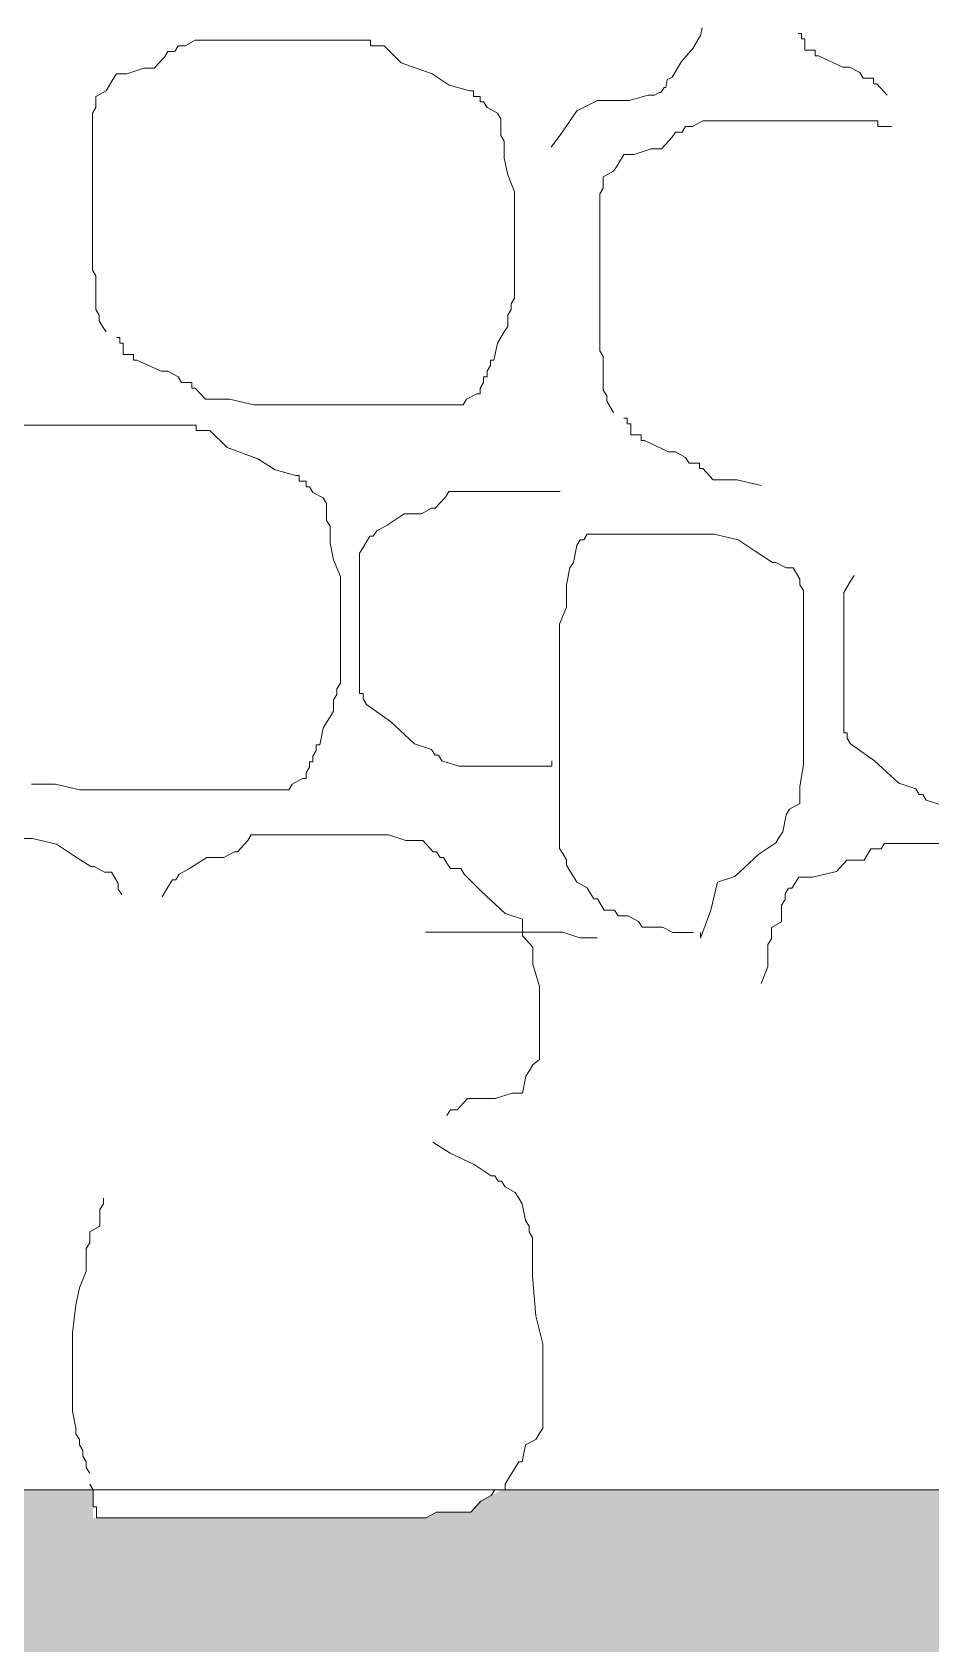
# Model space of a CAD drawing. Header units: centimetres. Extents: x 2280 to 32242, y -4577 to 2534.
# Drawn here: x 26087.9 to 26130.2, y -2801.2 to -2725.3 of the extents above; entities that cross this region are included whole.
import ezdxf

# ---------------------------------------------------------------- set-up
doc = ezdxf.new("R2010")
doc.units = ezdxf.units.CM
doc.layers.add('dim', color=40, linetype='Continuous', lineweight=0)
doc.layers.add('obiekty', color=22, linetype='Continuous', lineweight=5)

msp = doc.modelspace()

# ---------------------------------------------------------------- hatches: boundary and pattern name
at = {"layer": 'dim'}
h = msp.add_hatch(color=7, dxfattribs=at)
h.dxf.hatch_style = 1
edge = h.paths.add_edge_path()
edge.add_line((26464.449, -2758.987), (26526.237, -2820.144))
edge.add_line((26526.237, -2820.144), (26526.237, -2793.963))
edge.add_line((26526.237, -2793.963), (26500.585, -2768.102))
edge.add_spline(control_points=[(26500.585, -2768.102), (26499.378, -2767.74), (26498.6, -2767.687), (26498.202, -2767.906)], knot_values=[35.673287, 35.673287, 35.673287, 35.673287, 41.147763, 41.147763, 41.147763, 41.147763], degree=3, periodic=0)
edge.add_spline(control_points=[(26498.202, -2767.906), (26498.119, -2767.991), (26498.037, -2768.075), (26497.954, -2768.159)], knot_values=[0, 0, 0, 0, 0.301407, 0.301407, 0.301407, 0.301407], degree=3, periodic=0)
edge.add_spline(control_points=[(26497.954, -2768.159), (26498.007, -2768.053), (26498.089, -2767.969), (26498.202, -2767.906)], knot_values=[41.147763, 41.147763, 41.147763, 41.147763, 42.704936, 42.704936, 42.704936, 42.704936], degree=3, periodic=0)
edge.add_spline(control_points=[(26500.585, -2768.102), (26499.378, -2767.74), (26498.6, -2767.687), (26498.202, -2767.906)], knot_values=[35.673287, 35.673287, 35.673287, 35.673287, 41.147763, 41.147763, 41.147763, 41.147763], degree=3, periodic=0)
edge.add_spline(control_points=[(26498.202, -2767.906), (26498.57, -2767.532), (26498.935, -2767.157), (26499.28, -2766.787)], knot_values=[0.301407, 0.301407, 0.301407, 0.301407, 1.642507, 1.642507, 1.642507, 1.642507], degree=3, periodic=0)
edge.add_line((26499.28, -2766.787), (26478.191, -2745.525))
edge.add_spline(control_points=[(26478.191, -2745.525), (26477.196, -2745.262), (26476.538, -2745.24), (26476.182, -2745.436)], knot_values=[36.26063, 36.26063, 36.26063, 36.26063, 41.147763, 41.147763, 41.147763, 41.147763], degree=3, periodic=0)
edge.add_spline(control_points=[(26476.182, -2745.436), (26476.1, -2745.52), (26476.017, -2745.604), (26475.934, -2745.689)], knot_values=[0, 0, 0, 0, 0.301407, 0.301407, 0.301407, 0.301407], degree=3, periodic=0)
edge.add_spline(control_points=[(26475.934, -2745.689), (26475.987, -2745.583), (26476.069, -2745.498), (26476.182, -2745.436)], knot_values=[41.147763, 41.147763, 41.147763, 41.147763, 42.704936, 42.704936, 42.704936, 42.704936], degree=3, periodic=0)
edge.add_spline(control_points=[(26478.191, -2745.525), (26477.196, -2745.262), (26476.538, -2745.24), (26476.182, -2745.436)], knot_values=[36.26063, 36.26063, 36.26063, 36.26063, 41.147763, 41.147763, 41.147763, 41.147763], degree=3, periodic=0)
edge.add_spline(control_points=[(26476.182, -2745.436), (26476.504, -2745.108), (26476.823, -2744.781), (26477.13, -2744.455)], knot_values=[0.301407, 0.301407, 0.301407, 0.301407, 1.474772, 1.474772, 1.474772, 1.474772], degree=3, periodic=0)
edge.add_line((26477.13, -2744.455), (26434.971, -2701.952))
edge.add_spline(control_points=[(26434.971, -2701.952), (26433.764, -2701.591), (26432.986, -2701.538), (26432.588, -2701.757)], knot_values=[35.673287, 35.673287, 35.673287, 35.673287, 41.147763, 41.147763, 41.147763, 41.147763], degree=3, periodic=0)
edge.add_spline(control_points=[(26432.588, -2701.757), (26432.506, -2701.841), (26432.423, -2701.926), (26432.34, -2702.01)], knot_values=[0, 0, 0, 0, 0.301407, 0.301407, 0.301407, 0.301407], degree=3, periodic=0)
edge.add_spline(control_points=[(26432.34, -2702.01), (26432.393, -2701.904), (26432.475, -2701.82), (26432.588, -2701.757)], knot_values=[41.147763, 41.147763, 41.147763, 41.147763, 42.704936, 42.704936, 42.704936, 42.704936], degree=3, periodic=0)
edge.add_spline(control_points=[(26434.971, -2701.952), (26433.764, -2701.591), (26432.986, -2701.538), (26432.588, -2701.757)], knot_values=[35.673287, 35.673287, 35.673287, 35.673287, 41.147763, 41.147763, 41.147763, 41.147763], degree=3, periodic=0)
edge.add_spline(control_points=[(26432.588, -2701.757), (26432.956, -2701.382), (26433.321, -2701.008), (26433.667, -2700.637)], knot_values=[0.301407, 0.301407, 0.301407, 0.301407, 1.642507, 1.642507, 1.642507, 1.642507], degree=3, periodic=0)
edge.add_line((26433.667, -2700.637), (26412.577, -2679.376))
edge.add_spline(control_points=[(26412.577, -2679.376), (26411.582, -2679.112), (26410.924, -2679.091), (26410.568, -2679.287)], knot_values=[36.26063, 36.26063, 36.26063, 36.26063, 41.147763, 41.147763, 41.147763, 41.147763], degree=3, periodic=0)
edge.add_spline(control_points=[(26410.568, -2679.287), (26410.486, -2679.371), (26410.403, -2679.455), (26410.32, -2679.539)], knot_values=[0, 0, 0, 0, 0.301407, 0.301407, 0.301407, 0.301407], degree=3, periodic=0)
edge.add_spline(control_points=[(26410.32, -2679.539), (26410.373, -2679.434), (26410.455, -2679.349), (26410.568, -2679.287)], knot_values=[41.147763, 41.147763, 41.147763, 41.147763, 42.704936, 42.704936, 42.704936, 42.704936], degree=3, periodic=0)
edge.add_spline(control_points=[(26412.577, -2679.376), (26411.582, -2679.112), (26410.924, -2679.091), (26410.568, -2679.287)], knot_values=[36.26063, 36.26063, 36.26063, 36.26063, 41.147763, 41.147763, 41.147763, 41.147763], degree=3, periodic=0)
edge.add_spline(control_points=[(26410.568, -2679.287), (26410.89, -2678.959), (26411.21, -2678.631), (26411.516, -2678.306)], knot_values=[0.301407, 0.301407, 0.301407, 0.301407, 1.474772, 1.474772, 1.474772, 1.474772], degree=3, periodic=0)
edge.add_line((26411.516, -2678.306), (26390.202, -2656.819))
edge.add_spline(control_points=[(26390.202, -2656.819), (26389.403, -2656.64), (26388.86, -2656.645), (26388.549, -2656.816)], knot_values=[36.867268, 36.867268, 36.867268, 36.867268, 41.147763, 41.147763, 41.147763, 41.147763], degree=3, periodic=0)
edge.add_spline(control_points=[(26388.549, -2656.816), (26388.466, -2656.9), (26388.383, -2656.985), (26388.3, -2657.069)], knot_values=[0, 0, 0, 0, 0.301407, 0.301407, 0.301407, 0.301407], degree=3, periodic=0)
edge.add_spline(control_points=[(26388.3, -2657.069), (26388.353, -2656.963), (26388.435, -2656.879), (26388.549, -2656.816)], knot_values=[41.147763, 41.147763, 41.147763, 41.147763, 42.704936, 42.704936, 42.704936, 42.704936], degree=3, periodic=0)
edge.add_spline(control_points=[(26388.549, -2656.816), (26388.86, -2656.645), (26389.403, -2656.64), (26390.202, -2656.819)], knot_values=[36.867268, 36.867268, 36.867268, 36.867268, 41.147763, 41.147763, 41.147763, 41.147763], degree=3, periodic=0)
edge.add_spline(control_points=[(26388.549, -2656.816), (26388.825, -2656.535), (26389.099, -2656.254), (26389.365, -2655.974)], knot_values=[0.301407, 0.301407, 0.301407, 0.301407, 1.308174, 1.308174, 1.308174, 1.308174], degree=3, periodic=0)
edge.add_line((26389.365, -2655.974), (26367.847, -2634.281))
edge.add_spline(control_points=[(26367.847, -2634.281), (26367.229, -2634.174), (26366.794, -2634.199), (26366.529, -2634.346)], knot_values=[37.494954, 37.494954, 37.494954, 37.494954, 41.147763, 41.147763, 41.147763, 41.147763], degree=3, periodic=0)
edge.add_spline(control_points=[(26366.529, -2634.346), (26366.446, -2634.43), (26366.363, -2634.514), (26366.28, -2634.598)], knot_values=[0, 0, 0, 0, 0.301407, 0.301407, 0.301407, 0.301407], degree=3, periodic=0)
edge.add_spline(control_points=[(26366.28, -2634.598), (26366.333, -2634.493), (26366.416, -2634.408), (26366.529, -2634.346)], knot_values=[41.147763, 41.147763, 41.147763, 41.147763, 42.704936, 42.704936, 42.704936, 42.704936], degree=3, periodic=0)
edge.add_line((26367.067, -2633.494), (26345.514, -2611.766))
edge.add_spline(control_points=[(26345.514, -2611.766), (26345.06, -2611.717), (26344.727, -2611.755), (26344.509, -2611.875)], knot_values=[38.145716, 38.145716, 38.145716, 38.145716, 41.147763, 41.147763, 41.147763, 41.147763], degree=3, periodic=0)
edge.add_spline(control_points=[(26344.509, -2611.875), (26344.426, -2611.959), (26344.343, -2612.044), (26344.26, -2612.128)], knot_values=[0, 0, 0, 0, 0.301407, 0.301407, 0.301407, 0.301407], degree=3, periodic=0)
edge.add_spline(control_points=[(26344.26, -2612.128), (26344.313, -2612.022), (26344.396, -2611.938), (26344.509, -2611.875)], knot_values=[41.147763, 41.147763, 41.147763, 41.147763, 42.704936, 42.704936, 42.704936, 42.704936], degree=3, periodic=0)
edge.add_line((26344.934, -2611.181), (26323.206, -2589.275))
edge.add_spline(control_points=[(26323.206, -2589.275), (26322.896, -2589.268), (26322.658, -2589.311), (26322.489, -2589.405)], knot_values=[38.821921, 38.821921, 38.821921, 38.821921, 41.147763, 41.147763, 41.147763, 41.147763], degree=3, periodic=0)
edge.add_spline(control_points=[(26322.489, -2589.405), (26322.406, -2589.489), (26322.323, -2589.573), (26322.241, -2589.657)], knot_values=[0, 0, 0, 0, 0.301407, 0.301407, 0.301407, 0.301407], degree=3, periodic=0)
edge.add_spline(control_points=[(26322.241, -2589.657), (26322.293, -2589.552), (26322.376, -2589.467), (26322.489, -2589.405)], knot_values=[41.147763, 41.147763, 41.147763, 41.147763, 42.704936, 42.704936, 42.704936, 42.704936], degree=3, periodic=0)
edge.add_line((26322.802, -2588.869), (26300.924, -2566.812))
edge.add_spline(control_points=[(26300.924, -2566.812), (26300.738, -2566.828), (26300.587, -2566.869), (26300.469, -2566.934)], knot_values=[39.526363, 39.526363, 39.526363, 39.526363, 41.147763, 41.147763, 41.147763, 41.147763], degree=3, periodic=0)
edge.add_spline(control_points=[(26300.469, -2566.934), (26300.386, -2567.018), (26300.304, -2567.103), (26300.221, -2567.187)], knot_values=[0, 0, 0, 0, 0.301407, 0.301407, 0.301407, 0.301407], degree=3, periodic=0)
edge.add_spline(control_points=[(26300.221, -2567.187), (26300.274, -2567.081), (26300.356, -2566.997), (26300.469, -2566.934)], knot_values=[41.147763, 41.147763, 41.147763, 41.147763, 42.704936, 42.704936, 42.704936, 42.704936], degree=3, periodic=0)
edge.add_line((26300.67, -2566.556), (26278.672, -2544.379))
edge.add_spline(control_points=[(26278.672, -2544.379), (26278.588, -2544.4), (26278.514, -2544.428), (26278.449, -2544.464)], knot_values=[40.262371, 40.262371, 40.262371, 40.262371, 41.147763, 41.147763, 41.147763, 41.147763], degree=3, periodic=0)
edge.add_spline(control_points=[(26278.449, -2544.464), (26278.367, -2544.548), (26278.284, -2544.632), (26278.201, -2544.716)], knot_values=[0, 0, 0, 0, 0.301407, 0.301407, 0.301407, 0.301407], degree=3, periodic=0)
edge.add_spline(control_points=[(26278.201, -2544.716), (26278.254, -2544.611), (26278.336, -2544.526), (26278.449, -2544.464)], knot_values=[41.147763, 41.147763, 41.147763, 41.147763, 42.704936, 42.704936, 42.704936, 42.704936], degree=3, periodic=0)
edge.add_line((26278.538, -2544.243), (26256.455, -2521.98))
edge.add_spline(control_points=[(26256.455, -2521.98), (26256.446, -2521.984), (26256.438, -2521.989), (26256.429, -2521.993)], knot_values=[41.033971, 41.033971, 41.033971, 41.033971, 41.147763, 41.147763, 41.147763, 41.147763], degree=3, periodic=0)
edge.add_spline(control_points=[(26256.429, -2521.993), (26256.347, -2522.077), (26256.264, -2522.162), (26256.181, -2522.246)], knot_values=[0, 0, 0, 0, 0.301407, 0.301407, 0.301407, 0.301407], degree=3, periodic=0)
edge.add_spline(control_points=[(26256.181, -2522.246), (26256.234, -2522.14), (26256.316, -2522.056), (26256.429, -2521.993)], knot_values=[41.147763, 41.147763, 41.147763, 41.147763, 42.704936, 42.704936, 42.704936, 42.704936], degree=3, periodic=0)
edge.add_line((26256.406, -2521.93), (26234.295, -2499.639))
edge.add_spline(control_points=[(26234.295, -2499.639), (26234.25, -2499.685), (26234.206, -2499.73), (26234.161, -2499.775)], knot_values=[0, 0, 0, 0, 0.162292, 0.162292, 0.162292, 0.162292], degree=3, periodic=0)
edge.add_spline(control_points=[(26234.161, -2499.775), (26234.19, -2499.717), (26234.228, -2499.665), (26234.276, -2499.62)], knot_values=[41.846102, 41.846102, 41.846102, 41.846102, 42.704936, 42.704936, 42.704936, 42.704936], degree=3, periodic=0)
edge.add_line((26234.264, -2499.608), (26207.186, -2472.309))
edge.add_line((26207.186, -2472.309), (26050.95, -2564.916))
edge.add_spline(control_points=[(26050.95, -2564.916), (26050.963, -2564.94), (26050.976, -2564.964), (26050.99, -2564.989)], knot_values=[0.301407, 0.301407, 0.301407, 0.301407, 0.372282, 0.372282, 0.372282, 0.372282], degree=3, periodic=0)
edge.add_spline(control_points=[(26050.99, -2564.989), (26051.082, -2565.079), (26051.138, -2565.183), (26051.16, -2565.299)], knot_values=[41.147763, 41.147763, 41.147763, 41.147763, 42.704936, 42.704936, 42.704936, 42.704936], degree=3, periodic=0)
edge.add_spline(control_points=[(26077.736, -2549.039), (26077.042, -2548.828), (26075.29, -2548.795), (26069.345, -2549.616), (26063.555, -2556.386), (26046.027, -2555.581), (26049.899, -2562.998), (26050.95, -2564.916)], knot_values=[0.372282, 0.372282, 0.372282, 0.372282, 6.173436, 8.769154, 17.150754, 33.547828, 39.13485, 39.13485, 39.13485, 39.13485], degree=3, periodic=0)
edge.add_spline(control_points=[(26050.99, -2564.989), (26050.969, -2564.969), (26050.948, -2564.949), (26050.924, -2564.931)], knot_values=[40.806551, 40.806551, 40.806551, 40.806551, 41.147763, 41.147763, 41.147763, 41.147763], degree=3, periodic=0)
edge.add_line((26050.924, -2564.931), (26023.876, -2580.963))
edge.add_line((26023.876, -2580.963), (26019.679, -2580.963))
edge.add_line((26019.679, -2580.963), (25652.254, -2580.963))
edge.add_line((25652.254, -2580.963), (25652.254, -2594.287))
edge.add_line((25652.254, -2594.287), (25660.813, -2594.287))
edge.add_line((25660.813, -2594.287), (25659.894, -2658.375))
edge.add_line((25659.894, -2658.375), (25673.922, -2658.249))
edge.add_line((25673.922, -2658.249), (25674.962, -2594.287))
edge.add_line((25674.962, -2594.287), (25964.152, -2594.287))
edge.add_line((25964.152, -2594.287), (25964.152, -2672.966))
edge.add_line((25964.152, -2672.966), (25982.545, -2672.966))
edge.add_line((25982.545, -2672.966), (25982.545, -2594.287))
edge.add_line((25982.545, -2594.287), (26298.05, -2594.287))
edge.add_line((26298.05, -2594.287), (26434.533, -2729.376))
edge.add_line((26434.533, -2729.376), (26434.463, -2793.963))
edge.add_line((26434.463, -2793.963), (26110.013, -2793.963))
edge.add_line((26110.013, -2793.963), (26109.044, -2794.492))
edge.add_line((26109.044, -2794.492), (26108.559, -2795.02))
edge.add_line((26108.559, -2795.02), (26106.943, -2795.02))
edge.add_line((26106.943, -2795.02), (26106.459, -2795.285))
edge.add_line((26106.459, -2795.285), (26090.788, -2795.285))
edge.add_line((26090.788, -2795.285), (26090.788, -2793.963))
edge.add_line((26090.788, -2793.963), (26087.153, -2793.963))
edge.add_line((26087.153, -2793.963), (26087.107, -2794.187))
edge.add_line((26087.107, -2794.187), (26086.623, -2794.187))
edge.add_line((26086.623, -2794.187), (26085.815, -2794.451))
edge.add_line((26085.815, -2794.451), (26084.523, -2794.451))
edge.add_line((26084.523, -2794.451), (26083.796, -2795.244))
edge.add_line((26083.796, -2795.244), (26079.353, -2795.244))
edge.add_line((26079.353, -2795.244), (25988.468, -2794.958))
edge.add_line((25988.468, -2794.958), (25988.582, -2795.02))
edge.add_line((25988.582, -2795.02), (25986.966, -2795.02))
edge.add_line((25986.966, -2795.02), (25671.717, -2793.963))
edge.add_line((25671.717, -2793.963), (25673.408, -2689.896))
edge.add_line((25673.408, -2689.896), (25659.442, -2689.896))
edge.add_line((25659.442, -2689.896), (25657.95, -2793.963))
edge.add_line((25657.95, -2793.963), (25618.694, -2821.127))
edge.add_line((25618.694, -2821.127), (25631.221, -2826.273))
edge.add_line((25631.221, -2826.273), (25679.875, -2813.518))
edge.add_line((25679.875, -2813.518), (25767.679, -2813.518))
edge.add_line((25767.679, -2813.518), (25767.679, -2838.592))
edge.add_line((25767.679, -2838.592), (25787.695, -2838.592))
edge.add_line((25787.695, -2838.592), (25787.695, -2813.518))
edge.add_line((25787.695, -2813.518), (25964.152, -2813.518))
edge.add_line((25964.152, -2813.518), (25964.152, -3023.963))
edge.add_line((25964.152, -3023.963), (25817.679, -3023.963))
edge.add_line((25817.679, -3023.963), (25647.245, -3023.963))
edge.add_line((25647.245, -3023.963), (25656.188, -3039.51))
edge.add_line((25656.188, -3039.51), (25623.849, -3063.258))
edge.add_line((25623.849, -3063.258), (25647.608, -3063.258))
edge.add_line((25647.608, -3063.258), (25771.419, -3052.333))
edge.add_line((25771.419, -3052.333), (25818.252, -3052.19))
edge.add_line((25818.252, -3052.19), (25844.501, -3067.931))
edge.add_line((25844.501, -3067.931), (25926.829, -3073.724))
edge.add_line((25926.829, -3073.724), (26030.55, -3059.79))
edge.add_line((26030.55, -3059.79), (26124.773, -3059.79))
edge.add_line((26124.773, -3059.79), (26174.502, -3048.018))
edge.add_line((26174.502, -3048.018), (26281.158, -3069.6))
edge.add_line((26281.158, -3069.6), (26392.12, -3080.193))
edge.add_line((26392.12, -3080.193), (26463.991, -3024.32))
edge.add_spline(control_points=[(26463.991, -3024.319), (26464.144, -3024.15), (26464.296, -3023.98), (26464.449, -3023.811)], knot_values=[0.41129, 0.41129, 0.41129, 0.41129, 1.095678, 1.095678, 1.095678, 1.095678], degree=3, periodic=0)
edge.add_line((26464.449, -3023.811), (26464.449, -2758.987))
edge = h.paths.add_edge_path(flags=16)
edge.add_line((26434.214, -3023.963), (26104.525, -3023.963))
edge.add_ellipse((26102.721, -3017.372), major_axis=(-0.725, 7.876), ratio=0.286851, start_angle=184.02472, end_angle=211.71696, ccw=False)
edge.add_ellipse((26102.721, -3017.372), major_axis=(-0.725, 7.876), ratio=0.286851, start_angle=145.25998, end_angle=184.02472)
edge.add_ellipse((26103.138, -3024.39), major_axis=(1.182, 0.109), ratio=0.76963, start_angle=239.48148, end_angle=289.01185, ccw=False)
edge.add_spline(control_points=[(26101.668, -3023.963), (26101.733, -3024.093), (26101.8, -3024.216), (26101.929, -3024.435), (26101.992, -3024.533), (26102.119, -3024.715), (26102.184, -3024.8), (26102.272, -3024.905), (26102.294, -3024.931), (26102.316, -3024.956)], knot_values=[2.511922, 2.511922, 2.511922, 2.511922, 2.59654, 2.59654, 2.67338, 2.67338, 2.75022, 2.75022, 2.776096, 2.776096, 2.776096, 2.776096], degree=3, periodic=0)
edge.add_ellipse((26096.606, -3047.974), major_axis=(30.002, 2.76), ratio=0.76963, start_angle=75.00568, end_angle=78.29371)
edge.add_ellipse((26100.347, -3024.698), major_axis=(0.305, 0.028), ratio=0.76963, start_angle=224.43926, end_angle=326.59054, ccw=False)
edge.add_ellipse((26101.916, -3022.482), major_axis=(3.494, 0.321), ratio=0.76963, start_angle=218.80511, end_angle=229.56298)
edge.add_ellipse((26098.529, -3028.511), major_axis=(4.984, 0.458), ratio=0.76963, start_angle=70.77036, end_angle=86.68711)
edge.add_ellipse((26101.612, -2996.533), major_axis=(36.307, 3.34), ratio=0.76963, start_angle=255.08725, end_angle=260.99071, ccw=False)
edge.add_ellipse((26093.122, -3033.832), major_axis=(12.22, 1.124), ratio=0.76963, start_angle=78.30504, end_angle=82.81064)
edge.add_ellipse((26093.47, -3024.152), major_axis=(0.43, 0.04), ratio=0.76963, start_angle=224.289, end_angle=314.5377, ccw=False)
edge.add_ellipse((26102.716, -3019.512), major_axis=(11.175, 1.028), ratio=0.76963, start_angle=204.10628, end_angle=206.91218, ccw=False)
edge.add_ellipse((26092.513, -3019.772), major_axis=(5.935, 0.546), ratio=0.76963, start_angle=260.60951, end_angle=271.70466, ccw=False)
edge.add_ellipse((26093.35, -3008.332), major_axis=(20.692, 1.903), ratio=0.76963, start_angle=251.89284, end_angle=262.10512, ccw=False)
edge.add_ellipse((26086.848, -3032.513), major_axis=(10.946, 1.007), ratio=0.76963, start_angle=78.2841, end_angle=85.44058)
edge.add_line((26086.945, -3024.036), (26086.364, -3024.089))
edge.add_ellipse((26108.09, -3017.137), major_axis=(23.07, 2.122), ratio=0.76963, start_angle=179.17263, end_angle=195.62568)
edge.add_line((26086.313, -3023.963), (26044.001, -3023.963))
edge.add_line((26044.001, -3023.963), (26044.001, -3024.014))
edge.add_line((26044.001, -3024.014), (26038.534, -3024.009))
edge.add_line((26038.534, -3024.009), (25982.545, -3023.963))
edge.add_line((25982.545, -3023.963), (25982.545, -2933.963))
edge.add_line((25982.545, -2933.963), (25982.545, -2813.518))
edge.add_line((25982.545, -2813.518), (26434.442, -2813.518))
edge.add_line((26434.442, -2813.518), (26434.214, -3023.963))
h.paths.add_polyline_path([(26431.179, -3017.562), (26369.882, -3017.574), (26370.58, -2853.479), (26368.125, -2853.498), (26366.181, -3017.575), (26305.203, -3017.586), (26305.347, -2983.517), (26301.921, -2983.513), (26301.518, -3017.587), (26259.005, -3017.595), (26259.7, -2854.364), (26257.27, -2854.383), (26255.336, -3017.596), (26198.642, -3017.606), (26199.933, -2854.841), (26431.179, -2852.995)], flags=0)
h.paths.add_polyline_path([(26404.312, -2949.447), (26402.361, -2951.053), (26400.352, -2951.11), (26397.598, -2950.651), (26396.574, -2949.387), (26396.966, -2949.275), (26398.516, -2950.307), (26399.95, -2950.651), (26401.213, -2950.651), (26402.475, -2950.25), (26403.68, -2949.447)], flags=0)
edge = h.paths.add_edge_path(flags=17)
edge.add_spline(control_points=[(26077.736, -2549.039), (26077.042, -2548.828), (26075.29, -2548.795), (26069.345, -2549.616), (26063.555, -2556.386), (26046.027, -2555.581), (26049.899, -2562.998), (26050.95, -2564.916)], knot_values=[0.372282, 0.372282, 0.372282, 0.372282, 6.173436, 8.769154, 17.150754, 33.547828, 39.13485, 39.13485, 39.13485, 39.13485], degree=3, periodic=0)
edge.add_line((26050.95, -2564.916), (26077.736, -2549.039))
h.paths.add_polyline_path([(26194.119, -2508.711), (26112.304, -2557.205), (26112.304, -2580.963), (26194.119, -2580.963)], flags=16)
h.paths.add_polyline_path([(26112.304, -2557.205), (26072.221, -2580.963), (26112.304, -2580.963)], flags=16)
h.paths.add_polyline_path([(26205.047, -2502.233), (26194.119, -2508.711), (26194.119, -2580.963), (26284.589, -2580.963)], flags=16)

# ---------------------------------------------------------------- linework, layer by layer
msp.add_lwpolyline([(26298.05, -2793.963), (26298.05, -2594.287), (26434.533, -2729.376), (26434.463, -2793.963), (25671.717, -2793.963)], dxfattribs=at)
at = {"layer": 'obiekty'}
for p, q in [((26119.008, -2726.061), (26119.382, -2725.45)), ((26119.382, -2725.45), (26119.456, -2725.083)), ((26124.13, -2725.347), (26123.969, -2725.347)), ((26124.13, -2725.611), (26124.13, -2725.347)), ((26094.145, -2726.464), (26094.307, -2726.2)), ((26094.307, -2726.2), (26094.63, -2726.2)), ((26094.63, -2726.2), (26094.791, -2725.936)), ((26094.791, -2725.936), (26095.114, -2725.936)), ((26095.114, -2725.936), (26095.599, -2725.671)), ((26095.599, -2725.671), (26103.838, -2725.671)), ((26103.838, -2725.671), (26103.838, -2725.936)), ((26103.838, -2725.936), (26104.485, -2725.936)), ((26104.485, -2725.936), (26105.292, -2726.729)), ((26118.484, -2726.673), (26119.008, -2726.061)), ((26124.292, -2725.611), (26124.13, -2725.611)), ((26124.292, -2726.14), (26124.292, -2725.611)), ((26124.776, -2726.14), (26124.292, -2726.14)), ((26124.776, -2726.404), (26124.776, -2726.14)), ((26093.66, -2726.993), (26094.145, -2726.464)), ((26105.292, -2726.729), (26106.746, -2727.257)), ((26118.036, -2727.407), (26118.484, -2726.673)), ((26124.938, -2726.404), (26124.776, -2726.404)), ((26126.069, -2726.933), (26124.938, -2726.404)), ((26126.392, -2726.933), (26126.069, -2726.933)), ((26126.877, -2727.197), (26126.392, -2726.933)), ((26091.56, -2727.786), (26091.722, -2727.522)), ((26091.722, -2727.522), (26091.883, -2727.257)), ((26091.883, -2727.257), (26092.368, -2727.257)), ((26092.368, -2727.257), (26093.176, -2726.993)), ((26093.176, -2726.993), (26093.66, -2726.993)), ((26106.746, -2727.257), (26107.554, -2727.786)), ((26117.737, -2727.896), (26117.812, -2727.529)), ((26117.812, -2727.529), (26118.036, -2727.407)), ((26127.038, -2727.461), (26126.877, -2727.197)), ((26127.523, -2727.461), (26127.038, -2727.461)), ((26127.523, -2727.726), (26127.523, -2727.461)), ((26127.684, -2727.726), (26127.523, -2727.726)), ((26128.169, -2728.254), (26127.684, -2727.726)), ((26090.914, -2728.315), (26091.399, -2728.05)), ((26090.914, -2728.843), (26090.914, -2728.315)), ((26091.399, -2728.05), (26091.56, -2727.786)), ((26107.554, -2727.786), (26108.524, -2728.05)), ((26108.524, -2728.05), (26108.685, -2728.05)), ((26108.685, -2728.05), (26108.685, -2728.315)), ((26108.685, -2728.315), (26109.008, -2728.315)), ((26109.008, -2728.315), (26109.008, -2728.579)), ((26113.55, -2728.997), (26114.522, -2728.507)), ((26114.522, -2728.507), (26116.017, -2728.507)), ((26116.017, -2728.507), (26116.914, -2728.263)), ((26116.914, -2728.263), (26117.214, -2728.263)), ((26117.214, -2728.263), (26117.438, -2728.141)), ((26117.438, -2728.141), (26117.513, -2728.141)), ((26117.513, -2728.141), (26117.587, -2728.018)), ((26117.587, -2728.018), (26117.662, -2727.896)), ((26117.662, -2727.896), (26117.737, -2727.896)), ((26090.752, -2729.108), (26090.914, -2728.843)), ((26090.752, -2736.508), (26090.752, -2729.108)), ((26109.008, -2728.579), (26109.17, -2728.579)), ((26109.17, -2728.579), (26109.331, -2728.843)), ((26109.331, -2728.843), (26109.816, -2729.108)), ((26109.816, -2729.108), (26109.978, -2729.372)), ((26112.803, -2730.098), (26113.55, -2728.997)), ((26109.978, -2729.372), (26109.978, -2730.165)), ((26118.032, -2730.259), (26118.193, -2729.995)), ((26118.193, -2729.995), (26118.516, -2729.995)), ((26118.516, -2729.995), (26118.678, -2729.731)), ((26118.678, -2729.731), (26119.001, -2729.731)), ((26119.001, -2729.731), (26119.486, -2729.466)), ((26119.486, -2729.466), (26127.725, -2729.466)), ((26127.725, -2729.466), (26127.725, -2729.731)), ((26127.725, -2729.731), (26128.371, -2729.731)), ((26109.978, -2730.165), (26110.139, -2730.429)), ((26110.139, -2730.429), (26110.139, -2731.222)), ((26112.354, -2730.709), (26112.803, -2730.098)), ((26117.547, -2730.788), (26118.032, -2730.259)), ((26110.139, -2731.222), (26110.301, -2732.015)), ((26115.447, -2731.581), (26115.608, -2731.317)), ((26115.608, -2731.317), (26115.77, -2731.052)), ((26115.77, -2731.052), (26116.255, -2731.052)), ((26116.255, -2731.052), (26117.062, -2730.788)), ((26117.062, -2730.788), (26117.547, -2730.788)), ((26110.301, -2732.015), (26110.624, -2732.808)), ((26114.801, -2732.11), (26115.285, -2731.845)), ((26114.801, -2732.638), (26114.801, -2732.11)), ((26115.285, -2731.845), (26115.447, -2731.581)), ((26110.624, -2732.808), (26110.624, -2737.83)), ((26114.639, -2732.903), (26114.801, -2732.638)), ((26114.639, -2740.303), (26114.639, -2732.903)), ((26090.914, -2736.772), (26090.752, -2736.508)), ((26090.914, -2738.358), (26090.914, -2736.772)), ((26091.075, -2738.623), (26090.914, -2738.358)), ((26110.462, -2738.358), (26110.301, -2738.623)), ((26110.624, -2737.83), (26110.462, -2738.094)), ((26110.462, -2738.094), (26110.462, -2738.358)), ((26091.075, -2738.887), (26091.075, -2738.623)), ((26091.237, -2739.151), (26091.075, -2738.887)), ((26110.301, -2738.623), (26110.301, -2739.151)), ((26091.399, -2739.416), (26091.237, -2739.151)), ((26092.045, -2739.68), (26091.883, -2739.68)), ((26092.045, -2739.944), (26092.045, -2739.68)), ((26109.978, -2739.68), (26109.816, -2739.944)), ((26110.139, -2739.416), (26109.978, -2739.68)), ((26110.301, -2739.151), (26110.139, -2739.416)), ((26092.206, -2739.944), (26092.045, -2739.944)), ((26092.206, -2740.473), (26092.206, -2739.944)), ((26092.691, -2740.473), (26092.206, -2740.473)), ((26092.691, -2740.737), (26092.691, -2740.473)), ((26109.816, -2739.944), (26109.654, -2740.737)), ((26114.801, -2740.567), (26114.639, -2740.303)), ((26114.801, -2742.153), (26114.801, -2740.567)), ((26092.853, -2740.737), (26092.691, -2740.737)), ((26093.984, -2741.266), (26092.853, -2740.737)), ((26094.307, -2741.266), (26093.984, -2741.266)), ((26094.791, -2741.53), (26094.307, -2741.266)), ((26109.493, -2741.001), (26109.331, -2741.266)), ((26109.331, -2741.266), (26109.331, -2741.53)), ((26109.654, -2740.737), (26109.493, -2740.737)), ((26109.493, -2740.737), (26109.493, -2741.001)), ((26094.953, -2741.794), (26094.791, -2741.53)), ((26095.438, -2741.794), (26094.953, -2741.794)), ((26095.438, -2742.059), (26095.438, -2741.794)), ((26095.599, -2742.059), (26095.438, -2742.059)), ((26096.084, -2742.587), (26095.599, -2742.059)), ((26109.17, -2741.794), (26109.008, -2742.059)), ((26109.008, -2742.059), (26109.008, -2742.323)), ((26109.331, -2741.53), (26109.17, -2741.53)), ((26109.17, -2741.53), (26109.17, -2741.794)), ((26114.962, -2742.418), (26114.801, -2742.153)), ((26097.215, -2742.587), (26096.084, -2742.587)), ((26098.346, -2742.852), (26097.215, -2742.587)), ((26108.2, -2742.852), (26098.346, -2742.852)), ((26108.362, -2742.587), (26108.2, -2742.852)), ((26108.847, -2742.323), (26108.362, -2742.587)), ((26109.008, -2742.323), (26108.847, -2742.323)), ((26114.962, -2742.682), (26114.962, -2742.418)), ((26115.124, -2742.946), (26114.962, -2742.682)), ((26115.285, -2743.211), (26115.124, -2742.946)), ((26115.931, -2743.475), (26115.77, -2743.475)), ((26115.931, -2743.739), (26115.931, -2743.475)), ((26087.4, -2743.799), (26095.64, -2743.799)), ((26095.64, -2743.799), (26095.64, -2744.064)), ((26095.64, -2744.064), (26096.286, -2744.064)), ((26096.286, -2744.064), (26097.094, -2744.857)), ((26116.093, -2743.739), (26115.931, -2743.739)), ((26116.093, -2744.268), (26116.093, -2743.739)), ((26116.578, -2744.268), (26116.093, -2744.268)), ((26116.578, -2744.532), (26116.578, -2744.268)), ((26097.094, -2744.857), (26098.548, -2745.385)), ((26116.739, -2744.532), (26116.578, -2744.532)), ((26117.87, -2745.061), (26116.739, -2744.532)), ((26118.193, -2745.061), (26117.87, -2745.061)), ((26118.678, -2745.325), (26118.193, -2745.061)), ((26098.548, -2745.385), (26099.356, -2745.914)), ((26099.356, -2745.914), (26100.325, -2746.178)), ((26118.84, -2745.589), (26118.678, -2745.325)), ((26119.324, -2745.589), (26118.84, -2745.589)), ((26119.324, -2745.854), (26119.324, -2745.589)), ((26119.486, -2745.854), (26119.324, -2745.854)), ((26119.97, -2746.382), (26119.486, -2745.854)), ((26100.325, -2746.178), (26100.487, -2746.178)), ((26100.487, -2746.178), (26100.487, -2746.442)), ((26100.487, -2746.442), (26100.81, -2746.442)), ((26100.81, -2746.442), (26100.81, -2746.707)), ((26100.81, -2746.707), (26100.971, -2746.707)), ((26100.971, -2746.707), (26101.133, -2746.971)), ((26121.101, -2746.382), (26119.97, -2746.382)), ((26122.232, -2746.647), (26121.101, -2746.382)), ((26101.133, -2746.971), (26101.617, -2747.235)), ((26101.617, -2747.235), (26101.779, -2747.5)), ((26106.884, -2747.719), (26107.368, -2747.19)), ((26107.368, -2747.19), (26107.53, -2746.926)), ((26107.53, -2746.926), (26112.77, -2746.926)), ((26101.779, -2747.5), (26101.779, -2748.293)), ((26104.622, -2748.512), (26105.43, -2747.983)), ((26105.43, -2747.983), (26106.238, -2747.983)), ((26106.238, -2747.983), (26106.722, -2747.719)), ((26106.722, -2747.719), (26106.884, -2747.719)), ((26101.779, -2748.293), (26101.941, -2748.557)), ((26101.941, -2748.557), (26101.941, -2749.35)), ((26103.976, -2749.04), (26104.137, -2748.776)), ((26104.137, -2748.776), (26104.622, -2748.512)), ((26114.04, -2748.947), (26113.878, -2749.212)), ((26120.017, -2748.947), (26114.04, -2748.947)), ((26121.148, -2749.212), (26120.017, -2748.947)), ((26101.941, -2749.35), (26102.102, -2750.143)), ((26103.33, -2749.833), (26103.491, -2749.569)), ((26103.491, -2749.569), (26103.653, -2749.305)), ((26103.653, -2749.305), (26103.814, -2749.04)), ((26103.814, -2749.04), (26103.976, -2749.04)), ((26113.555, -2749.476), (26113.394, -2750.269)), ((26113.717, -2749.212), (26113.555, -2749.476)), ((26113.878, -2749.212), (26113.717, -2749.212)), ((26121.956, -2749.74), (26121.148, -2749.212)), ((26122.764, -2750.269), (26121.956, -2749.74)), ((26102.102, -2750.143), (26102.425, -2750.936)), ((26103.33, -2756.441), (26103.33, -2749.833)), ((26113.394, -2750.269), (26113.232, -2750.533)), ((26122.925, -2750.269), (26122.764, -2750.269)), ((26123.41, -2750.533), (26122.925, -2750.269)), ((26102.425, -2750.936), (26102.425, -2755.958)), ((26113.232, -2750.533), (26113.07, -2751.326)), ((26123.733, -2750.533), (26123.41, -2750.533)), ((26123.895, -2750.797), (26123.733, -2750.533)), ((26124.056, -2751.062), (26123.895, -2750.797)), ((26124.056, -2751.326), (26124.056, -2751.062)), ((26126.28, -2751.421), (26126.442, -2751.157)), ((26126.442, -2751.157), (26126.604, -2750.892)), ((26113.07, -2751.326), (26113.07, -2752.383)), ((26124.218, -2751.59), (26124.056, -2751.326)), ((26124.218, -2759.784), (26124.218, -2751.59)), ((26126.119, -2751.685), (26126.28, -2751.421)), ((26126.119, -2758.293), (26126.119, -2751.685)), ((26113.07, -2752.383), (26112.747, -2753.176)), ((26112.747, -2753.176), (26112.747, -2763.749)), ((26102.264, -2756.486), (26102.102, -2756.751)), ((26102.425, -2755.958), (26102.264, -2756.222)), ((26102.264, -2756.222), (26102.264, -2756.486)), ((26103.491, -2756.441), (26103.33, -2756.441)), ((26103.491, -2756.705), (26103.491, -2756.441)), ((26102.102, -2757.279), (26101.941, -2757.543)), ((26102.102, -2756.751), (26102.102, -2757.279)), ((26103.653, -2756.97), (26103.491, -2756.705)), ((26104.784, -2757.762), (26103.653, -2756.97)), ((26101.617, -2758.072), (26101.456, -2758.865)), ((26101.779, -2757.808), (26101.617, -2758.072)), ((26101.941, -2757.543), (26101.779, -2757.808)), ((26105.914, -2758.82), (26104.784, -2757.762)), ((26101.456, -2758.865), (26101.294, -2758.865)), ((26101.294, -2758.865), (26101.294, -2759.129)), ((26106.722, -2759.084), (26105.914, -2758.82)), ((26126.28, -2758.293), (26126.119, -2758.293)), ((26126.28, -2758.557), (26126.28, -2758.293)), ((26126.442, -2758.822), (26126.28, -2758.557)), ((26127.573, -2759.615), (26126.442, -2758.822)), ((26101.294, -2759.129), (26101.133, -2759.394)), ((26101.133, -2759.394), (26101.133, -2759.658)), ((26106.884, -2759.348), (26106.722, -2759.084)), ((26107.045, -2759.348), (26106.884, -2759.348)), ((26107.207, -2759.613), (26107.045, -2759.348)), ((26108.015, -2759.877), (26107.207, -2759.613)), ((26112.377, -2759.613), (26112.377, -2759.877)), ((26128.704, -2760.672), (26127.573, -2759.615)), ((26100.971, -2759.922), (26100.81, -2760.187)), ((26100.81, -2760.187), (26100.81, -2760.451)), ((26101.133, -2759.658), (26100.971, -2759.658)), ((26100.971, -2759.658), (26100.971, -2759.922)), ((26112.377, -2759.877), (26108.015, -2759.877)), ((26124.056, -2760.841), (26124.218, -2759.784)), ((26089.016, -2760.715), (26087.885, -2760.715)), ((26090.147, -2760.98), (26089.016, -2760.715)), ((26100.002, -2760.98), (26090.147, -2760.98)), ((26100.163, -2760.715), (26100.002, -2760.98)), ((26100.648, -2760.451), (26100.163, -2760.715)), ((26100.81, -2760.451), (26100.648, -2760.451)), ((26124.056, -2761.634), (26124.056, -2760.841)), ((26129.512, -2760.936), (26128.704, -2760.672)), ((26129.673, -2761.2), (26129.512, -2760.936)), ((26123.41, -2762.163), (26123.572, -2761.898)), ((26123.572, -2761.898), (26124.056, -2761.634)), ((26129.835, -2761.2), (26129.673, -2761.2)), ((26129.996, -2761.465), (26129.835, -2761.2)), ((26130.804, -2761.729), (26129.996, -2761.465)), ((26123.248, -2762.956), (26123.41, -2762.163)), ((26087.932, -2763.28), (26081.954, -2763.28)), ((26089.063, -2763.544), (26087.932, -2763.28)), ((26097.588, -2763.904), (26098.072, -2763.375)), ((26098.072, -2763.375), (26098.234, -2763.111)), ((26098.234, -2763.111), (26104.696, -2763.111)), ((26104.696, -2763.111), (26105.504, -2763.375)), ((26105.504, -2763.375), (26106.312, -2763.375)), ((26106.312, -2763.375), (26106.797, -2763.904)), ((26122.925, -2763.484), (26123.087, -2763.22)), ((26123.087, -2763.22), (26123.248, -2762.956)), ((26089.871, -2764.073), (26089.063, -2763.544)), ((26090.679, -2764.602), (26089.871, -2764.073)), ((26095.326, -2764.697), (26096.134, -2764.168)), ((26096.134, -2764.168), (26096.942, -2764.168)), ((26096.942, -2764.168), (26097.426, -2763.904)), ((26097.426, -2763.904), (26097.588, -2763.904)), ((26106.797, -2763.904), (26106.958, -2763.904)), ((26106.958, -2763.904), (26107.12, -2764.168)), ((26107.12, -2764.168), (26107.281, -2764.168)), ((26107.281, -2764.168), (26107.443, -2764.432)), ((26112.747, -2763.749), (26112.909, -2764.013)), ((26112.909, -2764.013), (26113.07, -2764.277)), ((26120.987, -2765.07), (26122.118, -2764.013)), ((26122.118, -2764.013), (26122.925, -2763.484)), ((26127.074, -2764.3), (26127.235, -2764.036)), ((26127.235, -2764.036), (26127.397, -2763.772)), ((26127.397, -2763.772), (26127.881, -2763.772)), ((26127.881, -2763.772), (26128.043, -2763.507)), ((26128.043, -2763.507), (26131.92, -2763.507)), ((26090.84, -2764.602), (26090.679, -2764.602)), ((26091.325, -2764.866), (26090.84, -2764.602)), ((26091.648, -2764.866), (26091.325, -2764.866)), ((26091.809, -2765.13), (26091.648, -2764.866)), ((26094.841, -2764.961), (26095.326, -2764.697)), ((26107.443, -2764.432), (26107.604, -2764.697)), ((26107.604, -2764.697), (26108.089, -2764.697)), ((26108.089, -2764.697), (26108.251, -2764.961)), ((26113.07, -2764.277), (26113.07, -2764.541)), ((26113.07, -2764.541), (26113.232, -2764.806)), ((26113.232, -2764.806), (26113.394, -2765.07)), ((26124.65, -2765.093), (26125.781, -2764.829)), ((26125.781, -2764.829), (26126.266, -2764.3)), ((26126.266, -2764.3), (26127.074, -2764.3)), ((26091.971, -2765.395), (26091.809, -2765.13)), ((26091.971, -2765.659), (26091.971, -2765.395)), ((26092.133, -2765.923), (26091.971, -2765.659)), ((26094.195, -2765.754), (26094.357, -2765.49)), ((26094.357, -2765.49), (26094.518, -2765.225)), ((26094.518, -2765.225), (26094.68, -2765.225)), ((26094.68, -2765.225), (26094.841, -2764.961)), ((26108.251, -2764.961), (26109.058, -2765.754)), ((26113.394, -2765.07), (26113.555, -2765.334)), ((26113.555, -2765.334), (26114.04, -2765.599)), ((26114.04, -2765.599), (26114.201, -2765.863)), ((26119.856, -2766.656), (26120.179, -2765.334)), ((26120.179, -2765.334), (26120.987, -2765.07)), ((26123.358, -2765.886), (26123.519, -2765.622)), ((26123.519, -2765.622), (26123.681, -2765.622)), ((26123.681, -2765.622), (26123.842, -2765.357)), ((26123.842, -2765.357), (26124.004, -2765.093)), ((26124.004, -2765.093), (26124.65, -2765.093)), ((26094.034, -2766.018), (26094.195, -2765.754)), ((26109.058, -2765.754), (26110.189, -2766.811)), ((26114.201, -2765.863), (26114.363, -2766.127)), ((26114.363, -2766.127), (26114.524, -2766.127)), ((26114.524, -2766.127), (26114.686, -2766.392)), ((26114.686, -2766.392), (26114.848, -2766.656)), ((26123.196, -2766.415), (26123.358, -2766.15)), ((26123.196, -2767.208), (26123.196, -2766.415)), ((26123.358, -2766.15), (26123.358, -2765.886)), ((26110.189, -2766.811), (26110.997, -2767.075)), ((26110.997, -2767.075), (26110.997, -2767.868)), ((26114.848, -2766.656), (26115.332, -2766.656)), ((26115.332, -2766.656), (26115.494, -2766.92)), ((26115.494, -2766.92), (26115.978, -2766.92)), ((26115.978, -2766.92), (26116.463, -2767.185)), ((26116.463, -2767.185), (26116.625, -2767.449)), ((26119.371, -2767.978), (26119.856, -2766.656)), ((26122.711, -2767.472), (26123.196, -2767.208)), ((26106.43, -2767.696), (26112.892, -2767.696)), ((26110.997, -2767.868), (26111.482, -2768.397)), ((26112.892, -2767.696), (26113.7, -2767.96)), ((26113.7, -2767.96), (26114.508, -2767.96)), ((26116.625, -2767.449), (26117.594, -2767.449)), ((26117.594, -2767.449), (26118.079, -2767.713)), ((26118.079, -2767.713), (26119.048, -2767.713)), ((26119.371, -2767.713), (26119.371, -2767.978)), ((26122.711, -2768.001), (26122.711, -2767.472)), ((26111.482, -2768.397), (26111.482, -2769.19)), ((26122.55, -2768.265), (26122.711, -2768.001)), ((26122.55, -2769.322), (26122.55, -2768.265)), ((26111.482, -2769.19), (26111.805, -2770.247)), ((26122.227, -2770.115), (26122.55, -2769.322)), ((26111.805, -2770.247), (26111.805, -2773.683)), ((26111.482, -2773.947), (26111.32, -2774.212)), ((26111.805, -2773.683), (26111.482, -2773.947)), ((26111.159, -2774.476), (26110.997, -2775.269)), ((26111.32, -2774.212), (26111.159, -2774.476)), ((26108.412, -2775.533), (26107.927, -2776.062)), ((26109.705, -2775.533), (26108.412, -2775.533)), ((26110.512, -2775.269), (26109.705, -2775.533)), ((26110.997, -2775.269), (26110.512, -2775.269)), ((26107.604, -2776.062), (26107.443, -2776.326)), ((26107.927, -2776.062), (26107.604, -2776.062)), ((26106.782, -2777.576), (26107.59, -2778.104)), ((26107.59, -2778.104), (26108.721, -2778.633)), ((26108.721, -2778.633), (26109.528, -2779.162)), ((26109.528, -2779.162), (26109.69, -2779.162)), ((26109.69, -2779.162), (26109.851, -2779.426)), ((26109.851, -2779.426), (26110.013, -2779.426)), ((26110.013, -2779.426), (26110.175, -2779.69)), ((26110.175, -2779.69), (26110.659, -2779.955)), ((26110.659, -2779.955), (26110.821, -2780.219)), ((26091.111, -2780.748), (26091.272, -2780.483)), ((26091.111, -2781.541), (26091.111, -2780.748)), ((26091.272, -2780.483), (26091.272, -2780.219)), ((26110.821, -2780.219), (26110.982, -2780.483)), ((26110.982, -2780.483), (26111.144, -2781.276)), ((26090.626, -2781.805), (26091.111, -2781.541)), ((26111.144, -2781.276), (26111.305, -2781.541)), ((26111.305, -2781.541), (26111.305, -2781.805)), ((26090.465, -2782.598), (26090.626, -2782.333)), ((26090.626, -2782.333), (26090.626, -2781.805)), ((26111.305, -2781.805), (26111.467, -2782.069)), ((26111.467, -2782.069), (26111.467, -2783.919)), ((26090.465, -2783.655), (26090.465, -2782.598)), ((26090.142, -2784.448), (26090.465, -2783.655)), ((26111.467, -2783.919), (26111.629, -2785.769)), ((26089.98, -2785.241), (26090.142, -2784.448)), ((26089.818, -2786.562), (26089.98, -2785.241)), ((26111.629, -2785.769), (26111.952, -2787.091)), ((26089.818, -2790.263), (26089.818, -2786.562)), ((26111.952, -2787.091), (26111.952, -2791.056)), ((26089.98, -2791.056), (26089.818, -2790.263)), ((26089.98, -2791.32), (26089.98, -2791.056)), ((26090.142, -2791.584), (26089.98, -2791.32)), ((26111.79, -2791.32), (26111.629, -2791.584)), ((26111.952, -2791.056), (26111.79, -2791.32)), ((26090.142, -2791.849), (26090.142, -2791.584)), ((26090.303, -2792.113), (26090.142, -2791.849)), ((26090.303, -2792.377), (26090.303, -2792.113)), ((26111.144, -2791.849), (26110.982, -2792.642)), ((26111.629, -2791.584), (26111.144, -2791.849)), ((26090.465, -2792.642), (26090.303, -2792.377)), ((26090.465, -2792.906), (26090.465, -2792.642)), ((26090.626, -2793.17), (26090.465, -2792.906)), ((26110.821, -2792.642), (26110.498, -2793.17)), ((26110.982, -2792.642), (26110.821, -2792.642)), ((26090.788, -2793.963), (26090.626, -2793.699)), ((26110.336, -2793.434), (26110.175, -2793.699)), ((26110.175, -2793.699), (26110.175, -2793.963)), ((26110.498, -2793.17), (26110.336, -2793.434)), ((26090.788, -2794.756), (26090.788, -2793.963)), ((26109.044, -2794.492), (26108.559, -2795.02)), ((26109.528, -2794.227), (26109.044, -2794.492)), ((26109.69, -2793.963), (26109.528, -2794.227)), ((26110.175, -2793.963), (26109.69, -2793.963)), ((26090.949, -2794.756), (26090.788, -2794.756)), ((26090.949, -2795.285), (26090.949, -2794.756)), ((26106.459, -2795.285), (26090.949, -2795.285)), ((26106.943, -2795.02), (26106.459, -2795.285)), ((26108.559, -2795.02), (26106.943, -2795.02))]:
    msp.add_line(p, q, dxfattribs=at)

doc.saveas('drawing.dxf')
